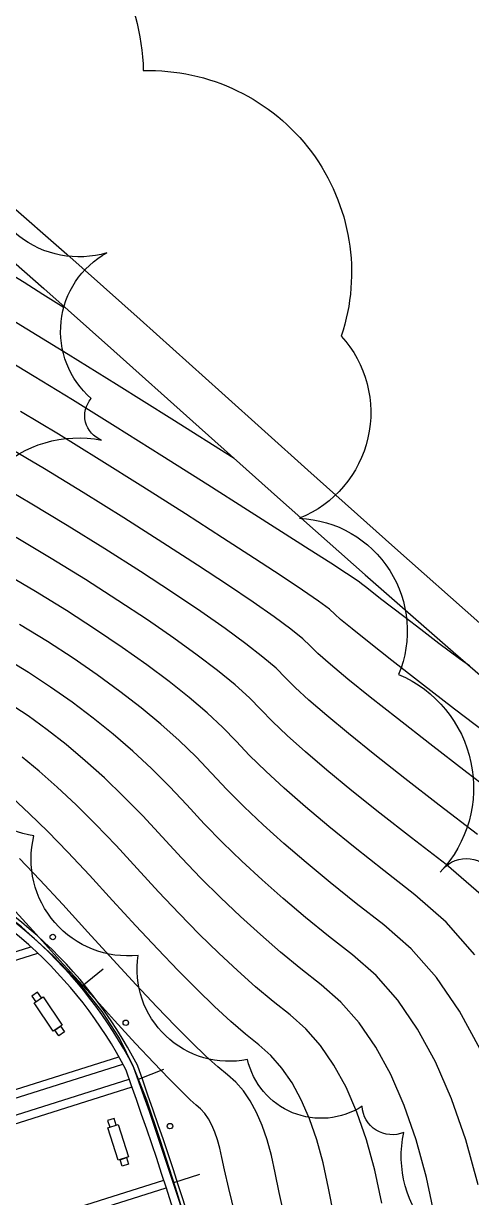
# Model space of a CAD drawing. Extents: x 351134 to 737836, y 2693212 to 3319468.
# Drawn here: x 561963 to 578336, y 3227556 to 3270486 of the extents above; entities that cross this region are included whole.
import ezdxf

# ---------------------------------------------------------------- set-up
doc = ezdxf.new("R2010")
doc.units = 0
doc.linetypes.add('0', pattern=[1, 1])
for name, color, linetype in [('00景观层', 10, 'CONTINUOUS'), ('DGX', 8, 'CONTINUOUS'), ('交通3', 1, '0'), ('地貌3', 4, '0'), ('景观层', 1, 'CONTINUOUS'), ('绿化', 3, 'CONTINUOUS')]:
    doc.layers.add(name, color=color, linetype=linetype)

msp = doc.modelspace()

# ---------------------------------------------------------------- linework, layer by layer
at = {"layer": '00景观层', "color": 1, "linetype": '0'}
for p, q in [((564098, 3235288, -352599), (564877, 3235914, -544830)), ((564098, 3235288, -352599), (564877, 3235914, -544830)), ((564098, 3235288, -352599), (564877, 3235914, -544830)), ((564098, 3235288, -352599), (564877, 3235914, -544830)), ((566163, 3231887, -544830), (567094, 3232253, -544830)), ((566163, 3231887, -544830), (567094, 3232253, -544830)), ((566163, 3231887, -544830), (567094, 3232253, -544830)), ((566163, 3231887, -544830), (567094, 3232253, -544830)), ((567459, 3228104, -544830), (568411, 3228409, -544830)), ((567459, 3228104, -544830), (568411, 3228409, -544830)), ((567459, 3228104, -544830), (568411, 3228409, -544830)), ((567459, 3228104, -544830), (568411, 3228409, -544830))]:
    msp.add_line(p, q, dxfattribs=at)
at = {"layer": '00景观层', "color": 7, "elevation": -355302, "flags": 128}
for points in [[(571573, 3209985), (571752, 3210049), (570313, 3214061), (571432, 3214442), (571323, 3214664, 0.029317), (566127, 3232390, 0.184836), (557336, 3240249, 0.123687), (550398, 3239731, -0.216099), (546427, 3235976), (547875, 3231396), (539200, 3228652), (537276, 3234733), (524694, 3230754, -0.29768), (512597, 3224379, 0.003987), (512351, 3224400)], [(571573, 3209985), (571752, 3210049), (570313, 3214061), (571432, 3214442), (571323, 3214664, 0.029317), (566127, 3232390, 0.184836), (557336, 3240249, 0.123687), (550398, 3239731, -0.216099), (546427, 3235976), (547875, 3231396), (539200, 3228652), (537276, 3234733), (524694, 3230754, -0.29768), (512597, 3224379, 0.003987), (512351, 3224400)], [(556253, 3190632), (562930, 3197146), (563209, 3196860), (571019, 3204479), (570766, 3204738), (571433, 3210094), (571560, 3210140), (570120, 3214154), (571222, 3214529), (571181, 3214614, 0.029328), (565989, 3232330, 0.18445), (557296, 3240103, 0.122199), (550510, 3239610, -0.20777), (546613, 3235883), (548064, 3231298), (539102, 3228464), (537179, 3234545), (524796, 3230629, -0.296393), (512583, 3224229, 0.003987), (512339, 3224250)], [(556253, 3190632), (562930, 3197146), (563209, 3196860), (571019, 3204479), (570766, 3204738), (571433, 3210094), (571560, 3210140), (570120, 3214154), (571222, 3214529), (571181, 3214614, 0.029328), (565989, 3232330, 0.18445), (557296, 3240103, 0.122199), (550510, 3239610, -0.20777), (546613, 3235883), (548064, 3231298), (539102, 3228464), (537179, 3234545), (524796, 3230629, -0.296393), (512583, 3224229, 0.003987), (512339, 3224250)]]:
    msp.add_lwpolyline(points, format="xyb", dxfattribs=at)
at = {"layer": '00景观层', "color": 1, "linetype": '0', "elevation": 9454170}
msp.add_lwpolyline([(568115, 3225987), (567516, 3227925), (566959, 3229666), (566465, 3231119), (565989, 3232330), (565469, 3233383), (564844, 3234360), (564052, 3235344), (563053, 3236391), (561884, 3237449), (560603, 3238443), (559268, 3239294), (557937, 3239925), (556656, 3240282), (555425, 3240401), (554232, 3240342), (553063, 3240164), (551907, 3239927)], dxfattribs=at)
msp.add_lwpolyline([(568115, 3225987), (567516, 3227925), (566959, 3229666), (566465, 3231119), (565989, 3232330), (565469, 3233383), (564844, 3234360), (564052, 3235344), (563053, 3236391), (561884, 3237449), (560603, 3238443), (559268, 3239294), (557937, 3239925), (556656, 3240282), (555425, 3240401), (554232, 3240342), (553063, 3240164), (551907, 3239927)], dxfattribs=at)
msp.add_lwpolyline([(568115, 3225987), (567516, 3227925), (566959, 3229666), (566465, 3231119), (565989, 3232330), (565469, 3233383), (564844, 3234360), (564052, 3235344), (563053, 3236391), (561884, 3237449), (560603, 3238443), (559268, 3239294), (557937, 3239925), (556656, 3240282), (555425, 3240401), (554232, 3240342), (553063, 3240164), (551907, 3239927)], dxfattribs=at)
msp.add_lwpolyline([(568115, 3225987), (567516, 3227925), (566959, 3229666), (566465, 3231119), (565989, 3232330), (565469, 3233383), (564844, 3234360), (564052, 3235344), (563053, 3236391), (561884, 3237449), (560603, 3238443), (559268, 3239294), (557937, 3239925), (556656, 3240282), (555425, 3240401), (554232, 3240342), (553063, 3240164), (551907, 3239927)], dxfattribs=at)
at = {"layer": '00景观层', "color": 8, "linetype": 'Continuous', "elevation": -355302, "flags": 128}
msp.add_lwpolyline([(556171, 3190971), (562935, 3197570), (563214, 3197284), (570595, 3204484), (570451, 3204632), (571158, 3210314), (571177, 3210321), (569735, 3214340), (570849, 3214719, 0.029015), (565713, 3232210, 0.18366), (557217, 3239813, 0.119144), (550734, 3239367, -0.191924), (546978, 3235705), (548434, 3231101), (538900, 3228086), (536975, 3234173), (524998, 3230378, -0.292375), (512627, 3223924)], format="xyb", dxfattribs=at)
msp.add_lwpolyline([(556171, 3190971), (562935, 3197570), (563214, 3197284), (570595, 3204484), (570451, 3204632), (571158, 3210314), (571177, 3210321), (569735, 3214340), (570849, 3214719, 0.029015), (565713, 3232210, 0.18366), (557217, 3239813, 0.119144), (550734, 3239367, -0.191924), (546978, 3235705), (548434, 3231101), (538900, 3228086), (536975, 3234173), (524998, 3230378, -0.292375), (512627, 3223924)], format="xyb", dxfattribs=at)
at = {"layer": '00景观层', "color": 250, "linetype": 'Continuous', "elevation": -355302, "flags": 128}
for points in [[(548072, 3232245), (562237, 3236725)], [(548072, 3232245), (562237, 3236725)], [(548163, 3231959), (562491, 3236490)], [(548163, 3231959), (562491, 3236490)], [(537653, 3223915), (565446, 3232705)], [(537653, 3223915), (565446, 3232705)], [(537828, 3223656), (565593, 3232437)], [(537828, 3223656), (565593, 3232437)], [(538101, 3223113), (565830, 3231883)], [(538101, 3223113), (565830, 3231883)], [(538202, 3222830), (565930, 3231600)], [(538202, 3222830), (565930, 3231600)], [(524063, 3214583), (567090, 3228191)], [(524063, 3214583), (567090, 3228191)], [(524242, 3214325), (567183, 3227906)], [(524242, 3214325), (567183, 3227906)]]:
    msp.add_lwpolyline(points, dxfattribs=at)
at = {"layer": '00景观层', "color": 1, "linetype": '0'}
for centre in [(563033, 3237084, -544830), (563033, 3237084, -544830), (563033, 3237084, -544830), (563033, 3237084, -544830), (565702, 3233947, -544830), (565702, 3233947, -544830), (565702, 3233947, -544830), (565702, 3233947, -544830), (567317, 3230168, -544830), (567317, 3230168, -544830), (567317, 3230168, -544830), (567317, 3230168, -544830)]:
    msp.add_circle(centre, 100, dxfattribs=at)
at = {"layer": 'DGX', "color": 8, "linetype": 'Continuous'}
for points in [[(569663, 3254574), (567382, 3256016), (565360, 3257287), (563596, 3258386), (562091, 3259313), (560844, 3260068), (559856, 3260652), (559127, 3261063), (558656, 3261303), (558201, 3261514), (557521, 3261840), (556614, 3262280), (555481, 3262834), (554122, 3263504), (552537, 3264287), (550726, 3265186), (548689, 3266198)], [(563448, 3260089), (562673, 3260579), (561985, 3261011), (561386, 3261385), (560874, 3261700), (560450, 3261957), (560115, 3262155), (559867, 3262295), (559706, 3262376), (559552, 3262448), (559321, 3262559), (559012, 3262708), (558627, 3262897), (558165, 3263124), (557627, 3263391), (557011, 3263696), (556318, 3264040)], [(578555, 3240828), (577152, 3241904), (575900, 3242878), (574798, 3243749), (573846, 3244518), (573045, 3245184), (572393, 3245747), (571891, 3246208), (571539, 3246565), (571194, 3246907), (570711, 3247320), (570091, 3247803), (569334, 3248357), (568439, 3248982), (567406, 3249678), (566237, 3250444), (564930, 3251281), (563562, 3252134), (562211, 3252948), (560877, 3253723)], [(578555, 3240828), (577152, 3241904), (575900, 3242878), (574798, 3243749), (573846, 3244518), (573045, 3245184), (572393, 3245747), (571891, 3246208), (571539, 3246565), (571194, 3246907), (570711, 3247320), (570091, 3247803), (569334, 3248357), (568439, 3248982), (567406, 3249678), (566237, 3250444), (564930, 3251281), (563562, 3252134), (562211, 3252948), (560877, 3253723)], [(578555, 3240828), (577152, 3241904), (575900, 3242878), (574798, 3243749), (573846, 3244518), (573045, 3245184), (572393, 3245747), (571891, 3246208), (571539, 3246565), (571194, 3246907), (570711, 3247320), (570091, 3247803), (569334, 3248357), (568439, 3248982), (567406, 3249678), (566237, 3250444), (564930, 3251281), (563562, 3252134), (562211, 3252948), (560877, 3253723)], [(578555, 3240828), (577152, 3241904), (575900, 3242878), (574798, 3243749), (573846, 3244518), (573045, 3245184), (572393, 3245747), (571891, 3246208), (571539, 3246565), (571194, 3246907), (570711, 3247320), (570091, 3247803), (569334, 3248357), (568439, 3248982), (567406, 3249678), (566237, 3250444), (564930, 3251281), (563562, 3252134), (562211, 3252948), (560877, 3253723)], [(578555, 3240828), (577152, 3241904), (575900, 3242878), (574798, 3243749), (573846, 3244518), (573045, 3245184), (572393, 3245747), (571891, 3246208), (571539, 3246565), (571194, 3246907), (570711, 3247320), (570091, 3247803), (569334, 3248357), (568439, 3248982), (567406, 3249678), (566237, 3250444), (564930, 3251281), (563562, 3252134), (562211, 3252948), (560877, 3253723)], [(578555, 3240828), (577152, 3241904), (575900, 3242878), (574798, 3243749), (573846, 3244518), (573045, 3245184), (572393, 3245747), (571891, 3246208), (571539, 3246565), (571194, 3246907), (570711, 3247320), (570091, 3247803), (569334, 3248357), (568439, 3248982), (567406, 3249678), (566237, 3250444), (564930, 3251281), (563562, 3252134), (562211, 3252948), (560877, 3253723)], [(578555, 3240828), (577152, 3241904), (575900, 3242878), (574798, 3243749), (573846, 3244518), (573045, 3245184), (572393, 3245747), (571891, 3246208), (571539, 3246565), (571194, 3246907), (570711, 3247320), (570091, 3247803), (569334, 3248357), (568439, 3248982), (567406, 3249678), (566237, 3250444), (564930, 3251281), (563562, 3252134), (562211, 3252948), (560877, 3253723)], [(578555, 3240828), (577152, 3241904), (575900, 3242878), (574798, 3243749), (573846, 3244518), (573045, 3245184), (572393, 3245747), (571891, 3246208), (571539, 3246565), (571194, 3246907), (570711, 3247320), (570091, 3247803), (569334, 3248357), (568439, 3248982), (567406, 3249678), (566237, 3250444), (564930, 3251281), (563562, 3252134), (562211, 3252948), (560877, 3253723)], [(578555, 3240828), (577152, 3241904), (575900, 3242878), (574798, 3243749), (573846, 3244518), (573045, 3245184), (572393, 3245747), (571891, 3246208), (571539, 3246565), (571194, 3246907), (570711, 3247320), (570091, 3247803), (569334, 3248357), (568439, 3248982), (567406, 3249678), (566237, 3250444), (564930, 3251281), (563562, 3252134), (562211, 3252948), (560877, 3253723)], [(578555, 3240828), (577152, 3241904), (575900, 3242878), (574798, 3243749), (573846, 3244518), (573045, 3245184), (572393, 3245747), (571891, 3246208), (571539, 3246565), (571194, 3246907), (570711, 3247320), (570091, 3247803), (569334, 3248357), (568439, 3248982), (567406, 3249678), (566237, 3250444), (564930, 3251281), (563562, 3252134), (562211, 3252948), (560877, 3253723)], [(578555, 3240828), (577152, 3241904), (575900, 3242878), (574798, 3243749), (573846, 3244518), (573045, 3245184), (572393, 3245747), (571891, 3246208), (571539, 3246565), (571194, 3246907), (570711, 3247320), (570091, 3247803), (569334, 3248357), (568439, 3248982), (567406, 3249678), (566237, 3250444), (564930, 3251281), (563562, 3252134), (562211, 3252948), (560877, 3253723)], [(578555, 3240828), (577152, 3241904), (575900, 3242878), (574798, 3243749), (573846, 3244518), (573045, 3245184), (572393, 3245747), (571891, 3246208), (571539, 3246565), (571194, 3246907), (570711, 3247320), (570091, 3247803), (569334, 3248357), (568439, 3248982), (567406, 3249678), (566237, 3250444), (564930, 3251281), (563562, 3252134), (562211, 3252948), (560877, 3253723)], [(578555, 3240828), (577152, 3241904), (575900, 3242878), (574798, 3243749), (573846, 3244518), (573045, 3245184), (572393, 3245747), (571891, 3246208), (571539, 3246565), (571194, 3246907), (570711, 3247320), (570091, 3247803), (569334, 3248357), (568439, 3248982), (567406, 3249678), (566237, 3250444), (564930, 3251281), (563562, 3252134), (562211, 3252948), (560877, 3253723)], [(578555, 3240828), (577152, 3241904), (575900, 3242878), (574798, 3243749), (573846, 3244518), (573045, 3245184), (572393, 3245747), (571891, 3246208), (571539, 3246565), (571194, 3246907), (570711, 3247320), (570091, 3247803), (569334, 3248357), (568439, 3248982), (567406, 3249678), (566237, 3250444), (564930, 3251281), (563562, 3252134), (562211, 3252948), (560877, 3253723)], [(578555, 3240828), (577152, 3241904), (575900, 3242878), (574798, 3243749), (573846, 3244518), (573045, 3245184), (572393, 3245747), (571891, 3246208), (571539, 3246565), (571194, 3246907), (570711, 3247320), (570091, 3247803), (569334, 3248357), (568439, 3248982), (567406, 3249678), (566237, 3250444), (564930, 3251281), (563562, 3252134), (562211, 3252948), (560877, 3253723)], [(578555, 3240828), (577152, 3241904), (575900, 3242878), (574798, 3243749), (573846, 3244518), (573045, 3245184), (572393, 3245747), (571891, 3246208), (571539, 3246565), (571194, 3246907), (570711, 3247320), (570091, 3247803), (569334, 3248357), (568439, 3248982), (567406, 3249678), (566237, 3250444), (564930, 3251281), (563562, 3252134), (562211, 3252948), (560877, 3253723)], [(578555, 3240828), (577152, 3241904), (575900, 3242878), (574798, 3243749), (573846, 3244518), (573045, 3245184), (572393, 3245747), (571891, 3246208), (571539, 3246565), (571194, 3246907), (570711, 3247320), (570091, 3247803), (569334, 3248357), (568439, 3248982), (567406, 3249678), (566237, 3250444), (564930, 3251281), (563562, 3252134), (562211, 3252948), (560877, 3253723)], [(578555, 3240828), (577152, 3241904), (575900, 3242878), (574798, 3243749), (573846, 3244518), (573045, 3245184), (572393, 3245747), (571891, 3246208), (571539, 3246565), (571194, 3246907), (570711, 3247320), (570091, 3247803), (569334, 3248357), (568439, 3248982), (567406, 3249678), (566237, 3250444), (564930, 3251281), (563562, 3252134), (562211, 3252948), (560877, 3253723)], [(578555, 3240828), (577152, 3241904), (575900, 3242878), (574798, 3243749), (573846, 3244518), (573045, 3245184), (572393, 3245747), (571891, 3246208), (571539, 3246565), (571194, 3246907), (570711, 3247320), (570091, 3247803), (569334, 3248357), (568439, 3248982), (567406, 3249678), (566237, 3250444), (564930, 3251281), (563562, 3252134), (562211, 3252948), (560877, 3253723)], [(578555, 3240828), (577152, 3241904), (575900, 3242878), (574798, 3243749), (573846, 3244518), (573045, 3245184), (572393, 3245747), (571891, 3246208), (571539, 3246565), (571194, 3246907), (570711, 3247320), (570091, 3247803), (569334, 3248357), (568439, 3248982), (567406, 3249678), (566237, 3250444), (564930, 3251281), (563562, 3252134), (562211, 3252948), (560877, 3253723)], [(578689, 3238624), (577413, 3239729), (576141, 3240707), (574992, 3241609), (573963, 3242433), (573055, 3243181), (572269, 3243852), (571603, 3244445), (571059, 3244962), (570636, 3245402), (570219, 3245827), (569693, 3246301), (569057, 3246822), (568311, 3247392), (567456, 3248009), (566491, 3248675), (565416, 3249388), (564233, 3250150), (562980, 3250927), (561698, 3251690)], [(578462, 3236426), (577412, 3237626), (576271, 3238630), (575131, 3239510), (574083, 3240339), (573127, 3241117), (572264, 3241844), (571493, 3242519), (570814, 3243144), (570228, 3243717), (569734, 3244239), (569245, 3244748), (568674, 3245282), (568022, 3245841), (567288, 3246426), (566472, 3247036), (565575, 3247672), (564596, 3248332), (563535, 3249018), (562397, 3249721), (561184, 3250431)], [(578657, 3232975), (577894, 3234373), (577052, 3235598), (576130, 3236651), (575129, 3237531), (574120, 3238313), (573174, 3239070), (572291, 3239801), (571473, 3240507), (570717, 3241187), (570025, 3241842), (569396, 3242471), (568831, 3243075), (568270, 3243668), (567656, 3244263), (566987, 3244860), (566265, 3245461), (565489, 3246063), (564659, 3246669), (563776, 3247276), (562838, 3247887), (561819, 3248512)], [(578582, 3228019), (578130, 3229665), (577610, 3231163), (577022, 3232513), (576366, 3233715), (575641, 3234769), (574848, 3235675), (573987, 3236433), (573109, 3237117), (572265, 3237801), (571456, 3238485), (570681, 3239170), (569941, 3239855), (569236, 3240540), (568564, 3241226), (567928, 3241912), (567296, 3242588), (566637, 3243244), (565953, 3243880), (565242, 3244495), (564506, 3245090), (563744, 3245666), (562955, 3246221), (562141, 3246755), (561267, 3247292)], [(577014, 3226785), (576693, 3228287), (576315, 3229666), (575879, 3230921), (575387, 3232052), (574837, 3233058), (574230, 3233941), (573566, 3234699), (572845, 3235334), (572098, 3235920), (571356, 3236531), (570620, 3237169), (569890, 3237833), (569165, 3238523), (568446, 3239239), (567733, 3239981), (567025, 3240749), (566321, 3241508), (565619, 3242225), (564918, 3242899), (564220, 3243530), (563523, 3244117), (562828, 3244663), (562135, 3245165), (561444, 3245624)], [(575064, 3227344), (574805, 3228556), (574500, 3229667), (574149, 3230678), (573752, 3231590), (573308, 3232401), (572819, 3233112), (572284, 3233724), (571703, 3234235), (571087, 3234723), (570447, 3235262), (569785, 3235853), (569099, 3236496), (568389, 3237190), (567657, 3237937), (566901, 3238735), (566122, 3239585), (565346, 3240428), (564600, 3241206), (563884, 3241918), (563197, 3242564), (562540, 3243145), (561912, 3243659)], [(573307, 3226909), (573113, 3227904), (572916, 3228824), (572685, 3229668), (572418, 3230436), (572116, 3231128), (571780, 3231744), (571409, 3232284), (571002, 3232748), (570561, 3233136), (570076, 3233526), (569538, 3233992), (568949, 3234537), (568307, 3235159), (567614, 3235858), (566868, 3236635), (566070, 3237490), (565219, 3238422), (564372, 3239349), (563582, 3240187), (562849, 3240937), (562174, 3241598), (561557, 3242172)], [(571498, 3226861), (571307, 3227736), (571162, 3228464), (571027, 3229092), (570869, 3229668), (570687, 3230193), (570481, 3230666), (570251, 3231086), (569998, 3231455), (569720, 3231772), (569419, 3232038), (569065, 3232329), (568629, 3232723), (568113, 3233221), (567516, 3233822), (566838, 3234526), (566078, 3235333), (565238, 3236244), (564316, 3237258), (563397, 3238269), (562563, 3239168), (561815, 3239956)], [(569688, 3226982), (569467, 3227883), (569308, 3228563), (569211, 3229023), (569139, 3229360), (569054, 3229669), (568957, 3229950), (568846, 3230204), (568723, 3230429), (568587, 3230627), (568438, 3230797), (568277, 3230939), (568054, 3231132), (567721, 3231454), (567278, 3231905), (566725, 3232485), (566062, 3233194), (565289, 3234032), (564406, 3234999), (563414, 3236095), (562423, 3237189), (561545, 3238149)]]:
    msp.add_lwpolyline(points, dxfattribs=at)
for points, elevation in [([(578258, 3246998), (577892, 3247259), (577146, 3247816), (576484, 3248322), (575907, 3248763), (575417, 3249140), (575012, 3249452), (574692, 3249700), (574458, 3249883), (574310, 3250001), (574248, 3250056), (574118, 3250147), (573767, 3250377), (573195, 3250746), (572402, 3251254), (571388, 3251901), (570153, 3252687), (568698, 3253612), (567021, 3254676), (565311, 3255754), (563752, 3256723), (562347, 3257582), (561093, 3258331)], 10698), ([(579174, 3244298), (577718, 3245417), (576470, 3246382), (575429, 3247192), (574596, 3247848), (573971, 3248350), (573554, 3248698), (573345, 3248892), (573143, 3249067), (572748, 3249358), (572160, 3249765), (571379, 3250288), (570405, 3250928), (569238, 3251684), (567878, 3252556), (566324, 3253544), (564728, 3254547), (563239, 3255464), (561857, 3256295)], 11698), ([(579174, 3244298), (577718, 3245417), (576470, 3246382), (575429, 3247192), (574596, 3247848), (573971, 3248350), (573554, 3248698), (573345, 3248892), (573143, 3249067), (572748, 3249358), (572160, 3249765), (571379, 3250288), (570405, 3250928), (569238, 3251684), (567878, 3252556), (566324, 3253544), (564728, 3254547), (563239, 3255464), (561857, 3256295)], 11698), ([(579174, 3244298), (577718, 3245417), (576470, 3246382), (575429, 3247192), (574596, 3247848), (573971, 3248350), (573554, 3248698), (573345, 3248892), (573143, 3249067), (572748, 3249358), (572160, 3249765), (571379, 3250288), (570405, 3250928), (569238, 3251684), (567878, 3252556), (566324, 3253544), (564728, 3254547), (563239, 3255464), (561857, 3256295)], 11698), ([(579174, 3244298), (577718, 3245417), (576470, 3246382), (575429, 3247192), (574596, 3247848), (573971, 3248350), (573554, 3248698), (573345, 3248892), (573143, 3249067), (572748, 3249358), (572160, 3249765), (571379, 3250288), (570405, 3250928), (569238, 3251684), (567878, 3252556), (566324, 3253544), (564728, 3254547), (563239, 3255464), (561857, 3256295)], 11698), ([(579174, 3244298), (577718, 3245417), (576470, 3246382), (575429, 3247192), (574596, 3247848), (573971, 3248350), (573554, 3248698), (573345, 3248892), (573143, 3249067), (572748, 3249358), (572160, 3249765), (571379, 3250288), (570405, 3250928), (569238, 3251684), (567878, 3252556), (566324, 3253544), (564728, 3254547), (563239, 3255464), (561857, 3256295)], 11698), ([(579174, 3244298), (577718, 3245417), (576470, 3246382), (575429, 3247192), (574596, 3247848), (573971, 3248350), (573554, 3248698), (573345, 3248892), (573143, 3249067), (572748, 3249358), (572160, 3249765), (571379, 3250288), (570405, 3250928), (569238, 3251684), (567878, 3252556), (566324, 3253544), (564728, 3254547), (563239, 3255464), (561857, 3256295)], 11698), ([(579174, 3244298), (577718, 3245417), (576470, 3246382), (575429, 3247192), (574596, 3247848), (573971, 3248350), (573554, 3248698), (573345, 3248892), (573143, 3249067), (572748, 3249358), (572160, 3249765), (571379, 3250288), (570405, 3250928), (569238, 3251684), (567878, 3252556), (566324, 3253544), (564728, 3254547), (563239, 3255464), (561857, 3256295)], 11698), ([(579174, 3244298), (577718, 3245417), (576470, 3246382), (575429, 3247192), (574596, 3247848), (573971, 3248350), (573554, 3248698), (573345, 3248892), (573143, 3249067), (572748, 3249358), (572160, 3249765), (571379, 3250288), (570405, 3250928), (569238, 3251684), (567878, 3252556), (566324, 3253544), (564728, 3254547), (563239, 3255464), (561857, 3256295)], 11698), ([(579174, 3244298), (577718, 3245417), (576470, 3246382), (575429, 3247192), (574596, 3247848), (573971, 3248350), (573554, 3248698), (573345, 3248892), (573143, 3249067), (572748, 3249358), (572160, 3249765), (571379, 3250288), (570405, 3250928), (569238, 3251684), (567878, 3252556), (566324, 3253544), (564728, 3254547), (563239, 3255464), (561857, 3256295)], 11698), ([(579174, 3244298), (577718, 3245417), (576470, 3246382), (575429, 3247192), (574596, 3247848), (573971, 3248350), (573554, 3248698), (573345, 3248892), (573143, 3249067), (572748, 3249358), (572160, 3249765), (571379, 3250288), (570405, 3250928), (569238, 3251684), (567878, 3252556), (566324, 3253544), (564728, 3254547), (563239, 3255464), (561857, 3256295)], 11698), ([(579174, 3244298), (577718, 3245417), (576470, 3246382), (575429, 3247192), (574596, 3247848), (573971, 3248350), (573554, 3248698), (573345, 3248892), (573143, 3249067), (572748, 3249358), (572160, 3249765), (571379, 3250288), (570405, 3250928), (569238, 3251684), (567878, 3252556), (566324, 3253544), (564728, 3254547), (563239, 3255464), (561857, 3256295)], 11698), ([(579174, 3244298), (577718, 3245417), (576470, 3246382), (575429, 3247192), (574596, 3247848), (573971, 3248350), (573554, 3248698), (573345, 3248892), (573143, 3249067), (572748, 3249358), (572160, 3249765), (571379, 3250288), (570405, 3250928), (569238, 3251684), (567878, 3252556), (566324, 3253544), (564728, 3254547), (563239, 3255464), (561857, 3256295)], 11698), ([(579174, 3244298), (577718, 3245417), (576470, 3246382), (575429, 3247192), (574596, 3247848), (573971, 3248350), (573554, 3248698), (573345, 3248892), (573143, 3249067), (572748, 3249358), (572160, 3249765), (571379, 3250288), (570405, 3250928), (569238, 3251684), (567878, 3252556), (566324, 3253544), (564728, 3254547), (563239, 3255464), (561857, 3256295)], 11698), ([(579174, 3244298), (577718, 3245417), (576470, 3246382), (575429, 3247192), (574596, 3247848), (573971, 3248350), (573554, 3248698), (573345, 3248892), (573143, 3249067), (572748, 3249358), (572160, 3249765), (571379, 3250288), (570405, 3250928), (569238, 3251684), (567878, 3252556), (566324, 3253544), (564728, 3254547), (563239, 3255464), (561857, 3256295)], 11698), ([(579174, 3244298), (577718, 3245417), (576470, 3246382), (575429, 3247192), (574596, 3247848), (573971, 3248350), (573554, 3248698), (573345, 3248892), (573143, 3249067), (572748, 3249358), (572160, 3249765), (571379, 3250288), (570405, 3250928), (569238, 3251684), (567878, 3252556), (566324, 3253544), (564728, 3254547), (563239, 3255464), (561857, 3256295)], 11698), ([(579174, 3244298), (577718, 3245417), (576470, 3246382), (575429, 3247192), (574596, 3247848), (573971, 3248350), (573554, 3248698), (573345, 3248892), (573143, 3249067), (572748, 3249358), (572160, 3249765), (571379, 3250288), (570405, 3250928), (569238, 3251684), (567878, 3252556), (566324, 3253544), (564728, 3254547), (563239, 3255464), (561857, 3256295)], 11698), ([(579697, 3241926), (578163, 3243101), (576809, 3244148), (575634, 3245066), (574638, 3245855), (573820, 3246516), (573182, 3247049), (572723, 3247453), (572442, 3247729), (572169, 3247987), (571730, 3248339), (571126, 3248784), (570356, 3249323), (569422, 3249955), (568322, 3250681), (567057, 3251500), (565627, 3252413), (564145, 3253341), (562725, 3254206), (561367, 3255009)], 12698)]:
    msp.add_lwpolyline(points, dxfattribs=dict(at, elevation=elevation))
at = {"layer": '交通3', "color": 6, "linetype": '0'}
for points, elevation in [([(528606, 3269807), (531603, 3269286), (534578, 3268793), (537511, 3268356), (540377, 3268004), (543157, 3267764), (545824, 3267652), (548329, 3267632), (550623, 3267653), (552651, 3267668), (554364, 3267627), (555747, 3267473), (556946, 3267125), (558146, 3266494), (559532, 3265492), (561288, 3264029), (563545, 3262054), (566228, 3259662), (569206, 3256986), (572351, 3254157), (575532, 3251309), (578636, 3248557)], -365363), ([(528606, 3269807), (531603, 3269286), (534578, 3268793), (537511, 3268356), (540377, 3268004), (543157, 3267764), (545824, 3267652), (548329, 3267632), (550623, 3267653), (552651, 3267668), (554364, 3267627), (555747, 3267473), (556946, 3267125), (558146, 3266494), (559532, 3265492), (561288, 3264029), (563545, 3262054), (566228, 3259662), (569206, 3256986), (572351, 3254157), (575532, 3251309), (578636, 3248557)], -365363), ([(542818, 3266223), (545377, 3266248), (547854, 3266260), (550167, 3266246), (552235, 3266192), (553977, 3266086), (555356, 3265901), (556515, 3265558), (557645, 3264965), (558935, 3264029), (560575, 3262658), (562704, 3260794), (565264, 3258515), (568148, 3255935), (571247, 3253167), (574454, 3250322), (577667, 3247507), (580803, 3244801)], -365874), ([(542818, 3266223), (545377, 3266248), (547854, 3266260), (550167, 3266246), (552235, 3266192), (553977, 3266086), (555356, 3265901), (556515, 3265558), (557645, 3264965), (558935, 3264029), (560575, 3262658), (562704, 3260794), (565264, 3258515), (568148, 3255935), (571247, 3253167), (574454, 3250322), (577667, 3247507), (580803, 3244801)], -365874)]:
    msp.add_lwpolyline(points, dxfattribs=dict(at, elevation=elevation))
at = {"layer": '地貌3', "color": 1, "linetype": '0'}
for p, q in [((564098, 3235288, -352599), (564877, 3235914, -544830)), ((564098, 3235288, -352599), (564877, 3235914, -544830)), ((564098, 3235288, -352599), (564877, 3235914, -544830)), ((564098, 3235288, -352599), (564877, 3235914, -544830)), ((566163, 3231887, -544830), (567094, 3232253, -544830)), ((566163, 3231887, -544830), (567094, 3232253, -544830)), ((566163, 3231887, -544830), (567094, 3232253, -544830)), ((566163, 3231887, -544830), (567094, 3232253, -544830)), ((567459, 3228104, -544830), (568411, 3228409, -544830)), ((567459, 3228104, -544830), (568411, 3228409, -544830)), ((567459, 3228104, -544830), (568411, 3228409, -544830)), ((567459, 3228104, -544830), (568411, 3228409, -544830))]:
    msp.add_line(p, q, dxfattribs=at)
at = {"layer": '地貌3', "color": 1, "linetype": '0', "elevation": 9454170}
msp.add_lwpolyline([(568115, 3225987), (567516, 3227925), (566959, 3229666), (566465, 3231119), (565989, 3232330), (565469, 3233383), (564844, 3234360), (564052, 3235344), (563053, 3236391), (561884, 3237449), (560603, 3238443), (559268, 3239294), (557937, 3239925), (556656, 3240282), (555425, 3240401), (554232, 3240342), (553063, 3240164), (551907, 3239927)], dxfattribs=at)
msp.add_lwpolyline([(568115, 3225987), (567516, 3227925), (566959, 3229666), (566465, 3231119), (565989, 3232330), (565469, 3233383), (564844, 3234360), (564052, 3235344), (563053, 3236391), (561884, 3237449), (560603, 3238443), (559268, 3239294), (557937, 3239925), (556656, 3240282), (555425, 3240401), (554232, 3240342), (553063, 3240164), (551907, 3239927)], dxfattribs=at)
msp.add_lwpolyline([(568115, 3225987), (567516, 3227925), (566959, 3229666), (566465, 3231119), (565989, 3232330), (565469, 3233383), (564844, 3234360), (564052, 3235344), (563053, 3236391), (561884, 3237449), (560603, 3238443), (559268, 3239294), (557937, 3239925), (556656, 3240282), (555425, 3240401), (554232, 3240342), (553063, 3240164), (551907, 3239927)], dxfattribs=at)
msp.add_lwpolyline([(568115, 3225987), (567516, 3227925), (566959, 3229666), (566465, 3231119), (565989, 3232330), (565469, 3233383), (564844, 3234360), (564052, 3235344), (563053, 3236391), (561884, 3237449), (560603, 3238443), (559268, 3239294), (557937, 3239925), (556656, 3240282), (555425, 3240401), (554232, 3240342), (553063, 3240164), (551907, 3239927)], dxfattribs=at)
at = {"layer": '地貌3', "color": 1, "linetype": '0'}
for centre in [(563033, 3237084, -544830), (563033, 3237084, -544830), (563033, 3237084, -544830), (563033, 3237084, -544830), (565702, 3233947, -544830), (565702, 3233947, -544830), (565702, 3233947, -544830), (565702, 3233947, -544830), (567317, 3230168, -544830), (567317, 3230168, -544830), (567317, 3230168, -544830), (567317, 3230168, -544830)]:
    msp.add_circle(centre, 100, dxfattribs=at)
at = {"layer": '景观层', "color": 7, "elevation": -355302}
for points in [[(562618, 3234853), (562478, 3235061), (562271, 3234920), (562411, 3234713)], [(562618, 3234853), (562478, 3235061), (562271, 3234920), (562411, 3234713)], [(562680, 3234895), (563380, 3233860), (563049, 3233636), (562349, 3234671)], [(562680, 3234895), (563380, 3233860), (563049, 3233636), (562349, 3234671)], [(563318, 3233818), (563458, 3233611), (563251, 3233471), (563111, 3233678)], [(563318, 3233818), (563458, 3233611), (563251, 3233471), (563111, 3233678)], [(565351, 3230207), (565276, 3230445), (565037, 3230370), (565113, 3230131)], [(565351, 3230207), (565276, 3230445), (565037, 3230370), (565113, 3230131)], [(565423, 3230229), (565800, 3229038), (565418, 3228917), (565041, 3230109)], [(565423, 3230229), (565800, 3229038), (565418, 3228917), (565041, 3230109)], [(565728, 3229015), (565804, 3228777), (565565, 3228701), (565490, 3228940)], [(565728, 3229015), (565804, 3228777), (565565, 3228701), (565490, 3228940)]]:
    msp.add_lwpolyline(points, close=True, dxfattribs=at)
at = {"layer": '绿化', "linetype": 'Continuous', "elevation": 13698, "flags": 128}
msp.add_lwpolyline([(580432, 3224991, -0.520567), (575863, 3229939, -0.520567), (574339, 3230891, -0.520567), (570150, 3232604, -0.520567), (566152, 3236410, -0.520567), (562344, 3240787, -0.520567), (559869, 3245734, -0.520567), (559678, 3250302, -0.520567), (564819, 3255249, -0.520567), (564438, 3256772, -0.520567), (565010, 3262100, -0.520567), (560440, 3265716, -0.520567), (558346, 3266097, -0.520567), (554918, 3268000, -0.520567), (551491, 3269903, -0.520567), (551491, 3271806, -0.520567), (555109, 3276183, -0.520567), (566342, 3268761, -0.520567), (573578, 3259056, -0.520567), (572055, 3252395, -0.520567), (575672, 3246686, -0.520567), (577195, 3239454, -0.520567), (579099, 3239454, -0.520567)], format="xyb", dxfattribs=at)

doc.saveas('drawing.dxf')
